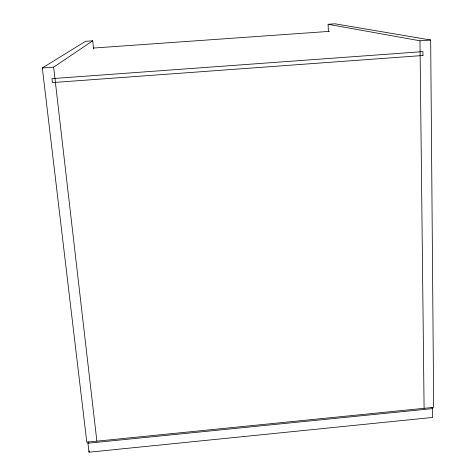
<?xml version="1.0" encoding="UTF-8"?>
<svg xmlns="http://www.w3.org/2000/svg" width="476" height="476" viewBox="0 0 476 476"><rect width="100%" height="100%" fill="white"/><g stroke="black" fill="none" stroke-linecap="round" stroke-linejoin="round"><path stroke-width="0.71" d="M431.768 407.361L432.577 408.598L432.654 417.44L89.006 452.2L89.238 450.736M89.006 452.2L87.941 443.221L88.185 441.758M328.38 31.708L328.107 24.288L335.05 23.8L430.673 40.026L433.678 407.355L86.793 442.174L42.322 67.973L53.645 67.158L92.725 40.811L93.564 48.921M42.322 67.973L85.525 41.317L92.725 40.811M87.941 443.221L432.577 408.598M328.107 24.288L419.981 40.793L430.673 40.026M93.058 48.082L329.463 31.362M53.645 67.158L96.872 441.163M419.981 40.793L424.098 408.319M422.968 55.496L52.425 82.586L51.961 78.629L422.926 51.622L422.968 55.496"/></g></svg>
